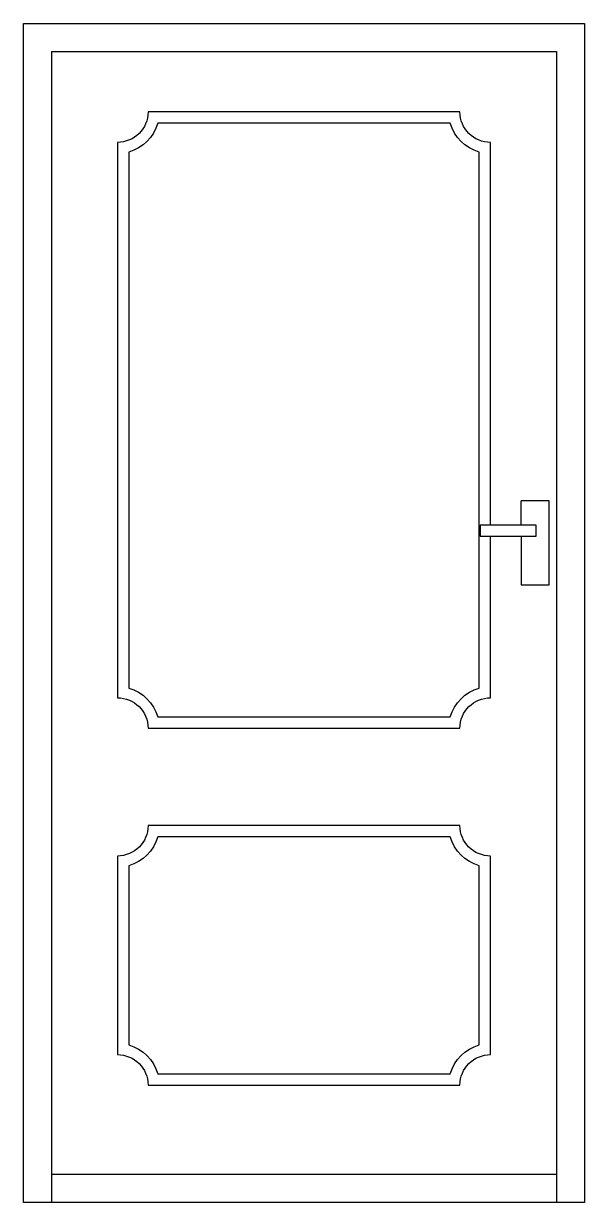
# Model space of a CAD drawing. Header units: millimetres. Extents: x -727.27 to -726.27, y 1763.63 to 1765.73.
import ezdxf

# ---------------------------------------------------------------- set-up
doc = ezdxf.new("R2010")
doc.units = ezdxf.units.MM
doc.header["$LTSCALE"] = 10
doc.layers.add('Portas', color=2, linetype='Continuous')

msp = doc.modelspace()

# ---------------------------------------------------------------- linework, layer by layer
at = {"color": 1}
msp.add_lwpolyline([(-726.4331, 1764.8367), (-726.4331, 1765.5183, -0.409426), (-726.4878, 1765.5726), (-727.0435, 1765.5726, -0.409426), (-727.0981, 1765.5183), (-727.0981, 1764.5291, -0.409426), (-727.0435, 1764.4748), (-726.4878, 1764.4748, -0.409426), (-726.4331, 1764.5291), (-726.4331, 1764.8167)], format="xyb", dxfattribs=at)
for points in [[(-726.4531, 1764.5463), (-726.4531, 1765.5011, -0.260097), (-726.5049, 1765.5526), (-727.0264, 1765.5526, -0.260097), (-727.0781, 1765.5011), (-727.0781, 1764.5463, -0.260097), (-727.0264, 1764.4948), (-726.5049, 1764.4948, -0.260097)], [(-726.4331, 1763.8933), (-726.4331, 1764.247, -0.409426), (-726.4878, 1764.3013), (-727.0435, 1764.3013, -0.409426), (-727.0981, 1764.247), (-727.0981, 1763.8933, -0.409426), (-727.0435, 1763.839), (-726.4878, 1763.839, -0.409426)], [(-726.4531, 1763.9105), (-726.4531, 1764.2298, -0.260097), (-726.5049, 1764.2813), (-727.0264, 1764.2813, -0.260097), (-727.0781, 1764.2298), (-727.0781, 1763.9105, -0.260097), (-727.0264, 1763.859), (-726.5049, 1763.859, -0.260097)]]:
    msp.add_lwpolyline(points, format="xyb", close=True, dxfattribs=at)
at = {"layer": 'Portas'}
for p, q in [((-727.2656, 1763.63), (-727.2656, 1765.73)), ((-727.2656, 1765.73), (-726.2656, 1765.73)), ((-726.2656, 1765.73), (-726.2656, 1763.63)), ((-726.2656, 1763.63), (-727.2656, 1763.63))]:
    msp.add_line(p, q, dxfattribs=at)
at = {"layer": 'Portas', "color": 1}
for p, q in [((-727.2156, 1765.68), (-727.2156, 1763.63)), ((-727.2156, 1765.68), (-726.3156, 1765.68)), ((-726.3156, 1765.68), (-726.3156, 1763.63)), ((-726.3786, 1764.8367), (-726.3786, 1764.88)), ((-726.3286, 1764.88), (-726.3786, 1764.88)), ((-726.3286, 1764.73), (-726.3286, 1764.88)), ((-726.3516, 1764.8367), (-726.4516, 1764.8367)), ((-726.4516, 1764.8367), (-726.4516, 1764.8167)), ((-726.3516, 1764.8167), (-726.3516, 1764.8367)), ((-726.4516, 1764.8167), (-726.3516, 1764.8167)), ((-726.3786, 1764.8167), (-726.3786, 1764.73)), ((-726.3786, 1764.73), (-726.3286, 1764.73)), ((-726.3156, 1763.68), (-727.2156, 1763.68))]:
    msp.add_line(p, q, dxfattribs=at)

doc.saveas('drawing.dxf')
